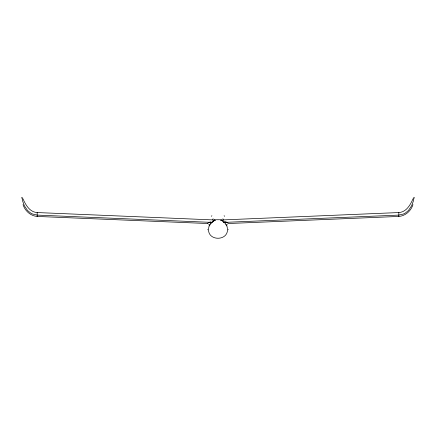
<?xml version="1.0" encoding="UTF-8"?>
<svg xmlns="http://www.w3.org/2000/svg" width="436" height="436" viewBox="0 0 436 436"><rect width="100%" height="100%" fill="white"/><g stroke="black" fill="none" stroke-linecap="round" stroke-linejoin="round"><path stroke-width="0.65" d="M413.971 198.129L414.058 197.41L413.29 201.29L411.589 205.841L408.439 210.512L405.322 213.062L403.414 214.027L398.82 215.101L223.428 222.425M209.444 225.08C202.985 242.705 233.042 242.552 226.573 225.107M412.979 204.626C411.017 210.866 405.48 215.945 398.82 216.436L228.595 223.51M413.028 198.783C410.347 204.893 406.319 212.152 398.82 212.555L221.008 219.995L227.461 222.491L228.268 223.248M209.825 225.02L209.732 225.161A11.26 0.305 -62 0 1 209.607 225.33M209.656 225.281L210.114 224.567M209.542 225.45L209.111 225.924M210.566 223.891L212.681 221.673L215.52 219.946M227.167 224.306L227.467 223.962M226.464 222.295C224.502 224.872 222.856 220.087 220.48 219.946M212.953 221.128L213.291 220.883M215.526 219.918L213.64 220.387M213.831 220.562L214.926 220.033L214.398 220.284M207.465 223.532L208.484 222.513L211.051 221.793M212.904 220.976L214.806 220.087M216.272 219.733L219.728 219.733M220.474 219.918L222.169 220.562M221.019 219.978L222.36 220.387M22.972 198.783C25.653 204.893 29.681 212.152 37.18 212.555L214.992 219.995M212.561 222.425L37.18 215.101L32.586 214.027L30.678 213.062L27.561 210.512L24.411 205.841L22.71 201.29L21.942 197.41L22.034 198.124M23.021 204.626C24.983 210.866 30.52 215.945 37.18 216.436L207.405 223.51M226.458 225.45L226.96 225.892M210.926 223.39L209.536 222.295M222.709 220.883L223.047 221.128M208.533 223.962L208.833 224.306M225.058 223.395L225.434 223.891M225.886 224.567L226.142 224.965M398.82 212.555L398.82 216.436M37.18 212.555L37.18 216.436M209.732 225.003A2.006 0.327 -52.4 0 1 210.141 224.202M213.133 218.752A32.34 0.403 -59.5 0 1 212.648 219.537M207.863 229.51A13.892 0.67 -73.6 0 1 207.787 229.805M211.891 215.657A25.446 0.387 -59.1 0 1 211.465 216.349M213.417 220.823A4.142 0.91 -15.4 0 1 212.953 221.548M225.859 224.202A2.006 0.327 52.4 0 1 226.268 225.003M226.393 225.33A11.26 0.305 62 0 1 226.268 225.129M223.352 219.537A32.34 0.403 59.5 0 1 222.867 218.752M228.213 229.805A13.892 0.67 73.6 0 1 228.137 229.51M224.535 216.349A25.446 0.387 59.1 0 1 224.109 215.657"/></g></svg>
